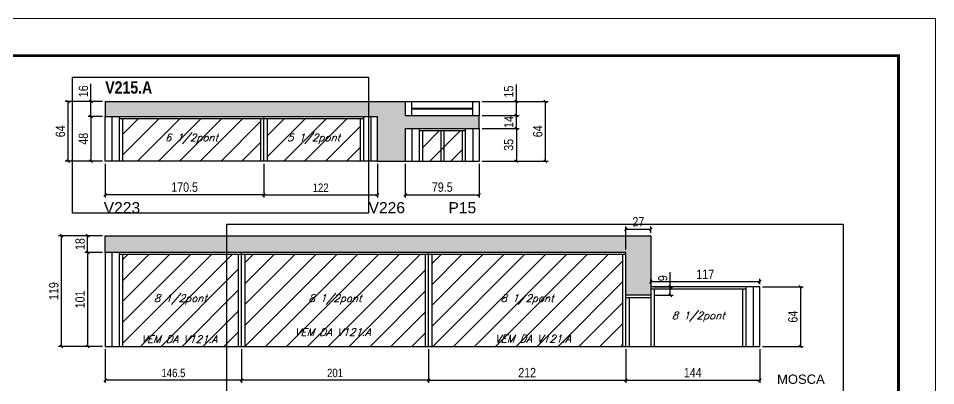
# Model space of a CAD drawing. Extents: x 2603 to 22413, y 1253 to 30260.
# Drawn here: x 7870 to 8856, y 24880 to 25275 of the extents above; entities that cross this region are included whole.
import ezdxf

# ---------------------------------------------------------------- set-up
doc = ezdxf.new("R2010")
doc.units = 0
doc.linetypes.add('DASHED', pattern=[0.75, 0.5, -0.25])
for name, color, linetype in [('5', 5, 'Continuous'), ('COTA', 241, 'Continuous'), ('NOMENCLATURA', 7, 'Continuous'), ('Painéis', 200, 'Continuous'), ('SARR_2.2x7', 40, 'Continuous'), ('SARR_3.5x7', 81, 'Continuous'), ('texto', 7, 'Continuous')]:
    doc.layers.add(name, color=color, linetype=linetype)
for name, color, linetype, lineweight in [('CARIMBO', 255, 'Continuous', 9), ('Folhas', 255, 'Continuous', 9), ('Hachura', 251, 'Continuous', 9), ('SARRAFO DE PRESSAO', 251, 'DASHED', 9)]:
    doc.layers.add(name, color=color, linetype=linetype, lineweight=lineweight)
doc.styles.add('ARIAL', font='arial.ttf')
doc.styles.add('COTA TECNICA', font='techl___.ttf', dxfattribs={"height": 10})
doc.styles.add('COTA TECNICA-50', font='techl___.ttf', dxfattribs={"height": 9})
doc.styles.add('Romans', font='romans.shx')
doc.styles.get("Standard").update_dxf_attribs({"font": 'arial.ttf'})
doc.styles.add('TECNICA', font='techb___.ttf', dxfattribs={"height": 10})
doc.dimstyles.new('COTA PAINEL-50', dxfattribs={"dimtxt": 9, "dimasz": 3, "dimexe": 3, "dimexo": 3, "dimgap": 3, "dimtad": 1, "dimdec": 1, "dimzin": 12, "dimdsep": 46, "dimtxsty": 'COTA TECNICA-50', "dimblk1": 'OBLIQUE', "dimblk2": 'OBLIQUE', "dimsah": 1, "dimcen": 0.9, "dimclrd": 4, "dimclre": 4, "dimclrt": 240, "dimadec": 1, "dimazin": 3, "dimtfac": 1, "dimtdec": 1, "dimtmove": 0, "dimatfit": 3, "dimfxl": 1, "dimtolj": 1, "dimtzin": 12, "dimarcsym": 0})
doc.dimstyles.new('PAINEL', dxfattribs={"dimtxt": 10, "dimasz": 3, "dimexe": 3, "dimexo": 3, "dimgap": 3, "dimtad": 1, "dimdec": 1, "dimzin": 12, "dimdsep": 46, "dimtxsty": 'COTA TECNICA', "dimblk1": 'OBLIQUE', "dimblk2": 'OBLIQUE', "dimsah": 1, "dimcen": 0.9, "dimclrd": 4, "dimclre": 4, "dimclrt": 240, "dimadec": 1, "dimazin": 3, "dimtfac": 1, "dimtdec": 1, "dimtmove": 0, "dimatfit": 3, "dimfxl": 1, "dimtolj": 1, "dimtzin": 12, "dimarcsym": 0})
pattern_1 = [(45, (-126418.031, -5371.03), (-11.2253202, 11.2253202), [])]

# ---------------------------------------------------------------- blocks, each defined once
blk = doc.blocks.new('9999999999')
at = {"layer": 'Folhas'}
blk.add_lwpolyline([(98138.98, 34190.21), (99623.98, 34190.21), (99623.98, 35240.21), (98138.98, 35240.21)], close=True, dxfattribs=at)
at = {"layer": 'Folhas', "color": 30, "const_width": 3}
blk.add_lwpolyline([(98213.98, 34230.21), (99583.98, 34230.21), (99583.98, 35200.21), (98213.98, 35200.21)], close=True, dxfattribs=at)
blk = doc.blocks.new('_Oblique')
at = {"color": 0, "linetype": 'ByBlock', "lineweight": -2}
blk.add_line((-0.5, -0.5), (0.5, 0.5), dxfattribs=at)
blk = doc.blocks.new('*D497')
at = {"layer": 'COTA', "color": 4, "linetype": 'ByBlock', "lineweight": -2, "transparency": 16777216}
for p, q in [((8134.35, 25118.53), (8134.35, 25082.44)), ((8256.35, 25118.53), (8256.35, 25082.44)), ((8134.35, 25085.44), (8256.35, 25085.44))]:
    blk.add_line(p, q, dxfattribs=at)
at = {"layer": 'Defpoints', "color": 0, "linetype": 'ByBlock', "transparency": 16777216}
for p in [(8134.35, 25121.53), (8256.35, 25121.53), (8256.35, 25085.44)]:
    blk.add_point(p, dxfattribs=at)
at = {"layer": 'COTA', "color": 4, "linetype": 'ByBlock', "lineweight": -2, "transparency": 16777216, "xscale": 3, "yscale": 3, "zscale": 3, "rotation": 180}
blk.add_blockref('_Oblique', (8134.35, 25085.44), dxfattribs=at)
at = {"layer": 'COTA', "color": 4, "linetype": 'ByBlock', "lineweight": -2, "transparency": 16777216, "xscale": 3, "yscale": 3, "zscale": 3}
blk.add_blockref('_Oblique', (8256.35, 25085.44), dxfattribs=at)
at = {"layer": 'COTA', "color": 240, "linetype": 'ByBlock', "transparency": 16777216, "insert": (8195.35, 25092.99), "char_height": 9, "attachment_point": 5, "style": 'COTA TECNICA-50'}
blk.add_mtext('\\A1;122', dxfattribs=at)
blk = doc.blocks.new('*D2688')
at = {"layer": 'COTA', "color": 4, "linetype": 'ByBlock', "lineweight": -2, "transparency": 16777216}
for p, q in [((7963.85, 25118.53), (7963.85, 25082.44)), ((8134.35, 25118.53), (8134.35, 25082.44)), ((8134.35, 25085.44), (7963.85, 25085.44))]:
    blk.add_line(p, q, dxfattribs=at)
at = {"layer": 'Defpoints', "color": 0, "linetype": 'ByBlock', "transparency": 16777216}
for p in [(7963.85, 25121.53), (8134.35, 25121.53), (7963.85, 25085.44)]:
    blk.add_point(p, dxfattribs=at)
at = {"layer": 'COTA', "color": 4, "linetype": 'ByBlock', "lineweight": -2, "transparency": 16777216, "xscale": 3, "yscale": 3, "zscale": 3, "rotation": 180}
blk.add_blockref('_Oblique', (7963.85, 25085.44), dxfattribs=at)
at = {"layer": 'COTA', "color": 4, "linetype": 'ByBlock', "lineweight": -2, "transparency": 16777216, "xscale": 3, "yscale": 3, "zscale": 3}
blk.add_blockref('_Oblique', (8134.35, 25085.44), dxfattribs=at)
at = {"layer": 'COTA', "color": 240, "linetype": 'ByBlock', "transparency": 16777216, "insert": (8049.1, 25093.55), "char_height": 10, "attachment_point": 5, "style": 'COTA TECNICA'}
blk.add_mtext('\\A1;170.5', dxfattribs=at)
blk = doc.blocks.new('*D2689')
at = {"layer": 'COTA', "color": 4, "linetype": 'ByBlock', "lineweight": -2, "transparency": 16777216}
for p, q in [((7960.85, 25185.53), (7920.76, 25185.53)), ((7923.76, 25121.53), (7923.76, 25185.53)), ((7960.85, 25121.53), (7920.76, 25121.53))]:
    blk.add_line(p, q, dxfattribs=at)
at = {"layer": 'Defpoints', "color": 0, "linetype": 'ByBlock', "transparency": 16777216}
for p in [(7923.76, 25185.53), (7963.85, 25185.53), (7963.85, 25121.53)]:
    blk.add_point(p, dxfattribs=at)
at = {"layer": 'COTA', "color": 4, "linetype": 'ByBlock', "lineweight": -2, "transparency": 16777216, "xscale": 3, "yscale": 3, "zscale": 3}
for p, rotation in [((7923.76, 25185.53), 90), ((7923.76, 25121.53), 270)]:
    blk.add_blockref('_Oblique', p, dxfattribs=dict(at, rotation=rotation))
at = {"layer": 'COTA', "color": 240, "linetype": 'ByBlock', "transparency": 16777216, "insert": (7915.66, 25153.53), "char_height": 10, "attachment_point": 5, "rotation": 90, "style": 'COTA TECNICA'}
blk.add_mtext('\\A1;64', dxfattribs=at)
blk = doc.blocks.new('*D2690')
at = {"layer": 'COTA', "color": 4, "linetype": 'ByBlock', "lineweight": -2, "transparency": 16777216}
for p, q in [((7960.85, 25169.53), (7945.43, 25169.53)), ((7948.43, 25169.53), (7948.43, 25121.53)), ((7960.85, 25121.53), (7945.43, 25121.53))]:
    blk.add_line(p, q, dxfattribs=at)
at = {"layer": 'Defpoints', "color": 0, "linetype": 'ByBlock', "transparency": 16777216}
for p in [(7963.85, 25169.53), (7948.43, 25121.53), (7963.85, 25121.53)]:
    blk.add_point(p, dxfattribs=at)
at = {"layer": 'COTA', "color": 4, "linetype": 'ByBlock', "lineweight": -2, "transparency": 16777216, "xscale": 3, "yscale": 3, "zscale": 3}
for p, rotation in [((7948.43, 25169.53), 90), ((7948.43, 25121.53), 270)]:
    blk.add_blockref('_Oblique', p, dxfattribs=dict(at, rotation=rotation))
at = {"layer": 'COTA', "color": 240, "linetype": 'ByBlock', "transparency": 16777216, "insert": (7940.34, 25145.53), "char_height": 10, "attachment_point": 5, "rotation": 90, "style": 'COTA TECNICA'}
blk.add_mtext('\\A1;48', dxfattribs=at)
blk = doc.blocks.new('*D2691')
at = {"layer": 'COTA', "color": 4, "linetype": 'ByBlock', "lineweight": -2, "transparency": 16777216}
for p, q in [((7948.43, 25185.53), (7948.43, 25204.54)), ((7960.85, 25185.53), (7945.43, 25185.53)), ((7948.43, 25169.53), (7948.43, 25185.53)), ((7960.85, 25169.53), (7945.43, 25169.53))]:
    blk.add_line(p, q, dxfattribs=at)
at = {"layer": 'Defpoints', "color": 0, "linetype": 'ByBlock', "transparency": 16777216}
for p in [(7948.43, 25185.53), (7963.85, 25185.53), (7963.85, 25169.53)]:
    blk.add_point(p, dxfattribs=at)
at = {"layer": 'COTA', "color": 4, "linetype": 'ByBlock', "lineweight": -2, "transparency": 16777216, "xscale": 3, "yscale": 3, "zscale": 3}
for p, rotation in [((7948.43, 25185.53), 90), ((7948.43, 25169.53), 270)]:
    blk.add_blockref('_Oblique', p, dxfattribs=dict(at, rotation=rotation))
at = {"layer": 'COTA', "color": 240, "linetype": 'ByBlock', "transparency": 16777216, "insert": (7940.33, 25196.53), "char_height": 10, "attachment_point": 5, "rotation": 90, "style": 'COTA TECNICA'}
blk.add_mtext('\\A1;16', dxfattribs=at)
blk = doc.blocks.new('*D2692')
at = {"layer": 'COTA', "color": 4, "linetype": 'ByBlock', "lineweight": -2, "transparency": 16777216}
for p, q in [((8286.35, 25118.53), (8286.35, 25082.44)), ((8365.85, 25118.53), (8365.85, 25082.44)), ((8286.35, 25085.44), (8365.85, 25085.44))]:
    blk.add_line(p, q, dxfattribs=at)
at = {"layer": 'Defpoints', "color": 0, "linetype": 'ByBlock', "transparency": 16777216}
for p in [(8286.35, 25121.53), (8365.85, 25121.53), (8365.85, 25085.44)]:
    blk.add_point(p, dxfattribs=at)
at = {"layer": 'COTA', "color": 4, "linetype": 'ByBlock', "lineweight": -2, "transparency": 16777216, "xscale": 3, "yscale": 3, "zscale": 3, "rotation": 180}
blk.add_blockref('_Oblique', (8286.35, 25085.44), dxfattribs=at)
at = {"layer": 'COTA', "color": 4, "linetype": 'ByBlock', "lineweight": -2, "transparency": 16777216, "xscale": 3, "yscale": 3, "zscale": 3}
blk.add_blockref('_Oblique', (8365.85, 25085.44), dxfattribs=at)
at = {"layer": 'COTA', "color": 240, "linetype": 'ByBlock', "transparency": 16777216, "insert": (8326.1, 25093.58), "char_height": 10, "attachment_point": 5, "style": 'COTA TECNICA'}
blk.add_mtext('\\A1;79.5', dxfattribs=at)
blk = doc.blocks.new('*D498')
at = {"layer": 'COTA', "color": 4, "linetype": 'ByBlock', "lineweight": -2, "transparency": 16777216}
for p, q in [((8110.35, 24919.45), (8110.35, 24883.36)), ((8311.35, 24919.45), (8311.35, 24883.36)), ((8311.35, 24886.36), (8110.35, 24886.36))]:
    blk.add_line(p, q, dxfattribs=at)
at = {"layer": 'Defpoints', "color": 0, "linetype": 'ByBlock', "transparency": 16777216}
for p in [(8110.35, 24922.45), (8311.35, 24922.45), (8110.35, 24886.36)]:
    blk.add_point(p, dxfattribs=at)
at = {"layer": 'COTA', "color": 4, "linetype": 'ByBlock', "lineweight": -2, "transparency": 16777216, "xscale": 3, "yscale": 3, "zscale": 3, "rotation": 180}
blk.add_blockref('_Oblique', (8110.35, 24886.36), dxfattribs=at)
at = {"layer": 'COTA', "color": 4, "linetype": 'ByBlock', "lineweight": -2, "transparency": 16777216, "xscale": 3, "yscale": 3, "zscale": 3}
blk.add_blockref('_Oblique', (8311.35, 24886.36), dxfattribs=at)
at = {"layer": 'COTA', "color": 240, "linetype": 'ByBlock', "transparency": 16777216, "insert": (8210.85, 24893.95), "char_height": 9, "attachment_point": 5, "style": 'COTA TECNICA-50'}
blk.add_mtext('\\A1;201', dxfattribs=at)
blk = doc.blocks.new('*D2693')
at = {"layer": 'COTA', "color": 4, "linetype": 'ByBlock', "lineweight": -2, "transparency": 16777216}
for p, q in [((7963.85, 24919.45), (7963.85, 24883.36)), ((8110.35, 24919.45), (8110.35, 24883.36)), ((8110.35, 24886.36), (7963.85, 24886.36))]:
    blk.add_line(p, q, dxfattribs=at)
at = {"layer": 'Defpoints', "color": 0, "linetype": 'ByBlock', "transparency": 16777216}
for p in [(7963.85, 24922.45), (8110.35, 24922.45), (7963.85, 24886.36)]:
    blk.add_point(p, dxfattribs=at)
at = {"layer": 'COTA', "color": 4, "linetype": 'ByBlock', "lineweight": -2, "transparency": 16777216, "xscale": 3, "yscale": 3, "zscale": 3, "rotation": 180}
blk.add_blockref('_Oblique', (7963.85, 24886.36), dxfattribs=at)
at = {"layer": 'COTA', "color": 4, "linetype": 'ByBlock', "lineweight": -2, "transparency": 16777216, "xscale": 3, "yscale": 3, "zscale": 3}
blk.add_blockref('_Oblique', (8110.35, 24886.36), dxfattribs=at)
at = {"layer": 'COTA', "color": 240, "linetype": 'ByBlock', "transparency": 16777216, "insert": (8037.1, 24893.96), "char_height": 9, "attachment_point": 5, "style": 'COTA TECNICA-50'}
blk.add_mtext('\\A1;146.5', dxfattribs=at)
blk = doc.blocks.new('*D2694')
at = {"layer": 'COTA', "color": 4, "linetype": 'ByBlock', "lineweight": -2, "transparency": 16777216}
for p, q in [((8311.35, 24919.45), (8311.35, 24883.36)), ((8523.35, 24919.45), (8523.35, 24883.36)), ((8311.35, 24886.36), (8523.35, 24886.36))]:
    blk.add_line(p, q, dxfattribs=at)
at = {"layer": 'Defpoints', "color": 0, "linetype": 'ByBlock', "transparency": 16777216}
for p in [(8311.35, 24922.45), (8523.35, 24922.45), (8523.35, 24886.36)]:
    blk.add_point(p, dxfattribs=at)
at = {"layer": 'COTA', "color": 4, "linetype": 'ByBlock', "lineweight": -2, "transparency": 16777216, "xscale": 3, "yscale": 3, "zscale": 3, "rotation": 180}
blk.add_blockref('_Oblique', (8311.35, 24886.36), dxfattribs=at)
at = {"layer": 'COTA', "color": 4, "linetype": 'ByBlock', "lineweight": -2, "transparency": 16777216, "xscale": 3, "yscale": 3, "zscale": 3}
blk.add_blockref('_Oblique', (8523.35, 24886.36), dxfattribs=at)
at = {"layer": 'COTA', "color": 240, "linetype": 'ByBlock', "transparency": 16777216, "insert": (8417.35, 24894.42), "char_height": 10, "attachment_point": 5, "style": 'COTA TECNICA'}
blk.add_mtext('\\A1;212', dxfattribs=at)
blk = doc.blocks.new('*D2730')
at = {"layer": 'COTA', "color": 4, "linetype": 'ByBlock', "lineweight": -2, "transparency": 16777216}
for p, q in [((8368.85, 25156.53), (8408.71, 25156.53)), ((8405.71, 25156.53), (8405.71, 25121.53)), ((8368.85, 25121.53), (8408.71, 25121.53))]:
    blk.add_line(p, q, dxfattribs=at)
at = {"layer": 'Defpoints', "color": 0, "linetype": 'ByBlock', "transparency": 16777216}
for p in [(8365.85, 25156.53), (8365.85, 25121.53), (8405.71, 25121.53)]:
    blk.add_point(p, dxfattribs=at)
at = {"layer": 'COTA', "color": 4, "linetype": 'ByBlock', "lineweight": -2, "transparency": 16777216, "xscale": 3, "yscale": 3, "zscale": 3}
for p, rotation in [((8405.71, 25156.53), 90), ((8405.71, 25121.53), 270)]:
    blk.add_blockref('_Oblique', p, dxfattribs=dict(at, rotation=rotation))
at = {"layer": 'COTA', "color": 240, "linetype": 'ByBlock', "transparency": 16777216, "insert": (8397.49, 25139.03), "char_height": 10, "attachment_point": 5, "rotation": 90, "style": 'COTA TECNICA'}
blk.add_mtext('\\A1;35', dxfattribs=at)
blk = doc.blocks.new('*D2731')
at = {"layer": 'COTA', "color": 4, "linetype": 'ByBlock', "lineweight": -2, "transparency": 16777216}
for p, q in [((8368.85, 25170.53), (8408.71, 25170.53)), ((8405.71, 25156.53), (8405.71, 25170.53)), ((8368.85, 25156.53), (8408.71, 25156.53))]:
    blk.add_line(p, q, dxfattribs=at)
at = {"layer": 'Defpoints', "color": 0, "linetype": 'ByBlock', "transparency": 16777216}
for p in [(8365.85, 25170.53), (8405.71, 25170.53), (8365.85, 25156.53)]:
    blk.add_point(p, dxfattribs=at)
at = {"layer": 'COTA', "color": 4, "linetype": 'ByBlock', "lineweight": -2, "transparency": 16777216, "xscale": 3, "yscale": 3, "zscale": 3}
for p, rotation in [((8405.71, 25170.53), 90), ((8405.71, 25156.53), 270)]:
    blk.add_blockref('_Oblique', p, dxfattribs=dict(at, rotation=rotation))
at = {"layer": 'COTA', "color": 240, "linetype": 'ByBlock', "transparency": 16777216, "insert": (8397.64, 25163.53), "char_height": 10, "attachment_point": 5, "rotation": 90, "style": 'COTA TECNICA'}
blk.add_mtext('\\A1;14', dxfattribs=at)
blk = doc.blocks.new('*D2732')
at = {"layer": 'COTA', "color": 4, "linetype": 'ByBlock', "lineweight": -2, "transparency": 16777216}
for p, q in [((8405.71, 25185.53), (8405.71, 25203.9)), ((8368.85, 25185.53), (8408.71, 25185.53)), ((8405.71, 25170.53), (8405.71, 25185.53)), ((8368.85, 25170.53), (8408.71, 25170.53))]:
    blk.add_line(p, q, dxfattribs=at)
at = {"layer": 'Defpoints', "color": 0, "linetype": 'ByBlock', "transparency": 16777216}
for p in [(8365.85, 25185.53), (8405.71, 25185.53), (8365.85, 25170.53)]:
    blk.add_point(p, dxfattribs=at)
at = {"layer": 'COTA', "color": 4, "linetype": 'ByBlock', "lineweight": -2, "transparency": 16777216, "xscale": 3, "yscale": 3, "zscale": 3}
for p, rotation in [((8405.71, 25185.53), 90), ((8405.71, 25170.53), 270)]:
    blk.add_blockref('_Oblique', p, dxfattribs=dict(at, rotation=rotation))
at = {"layer": 'COTA', "color": 240, "linetype": 'ByBlock', "transparency": 16777216, "insert": (8397.6, 25196.21), "char_height": 10, "attachment_point": 5, "rotation": 90, "style": 'COTA TECNICA'}
blk.add_mtext('\\A1;15', dxfattribs=at)
blk = doc.blocks.new('*D2733')
at = {"layer": 'COTA', "color": 4, "linetype": 'ByBlock', "lineweight": -2, "transparency": 16777216}
for p, q in [((8368.85, 25185.53), (8439.89, 25185.53)), ((8436.89, 25121.53), (8436.89, 25185.53)), ((8368.85, 25121.53), (8439.89, 25121.53))]:
    blk.add_line(p, q, dxfattribs=at)
at = {"layer": 'Defpoints', "color": 0, "linetype": 'ByBlock', "transparency": 16777216}
for p in [(8365.85, 25185.53), (8436.89, 25185.53), (8365.85, 25121.53)]:
    blk.add_point(p, dxfattribs=at)
at = {"layer": 'COTA', "color": 4, "linetype": 'ByBlock', "lineweight": -2, "transparency": 16777216, "xscale": 3, "yscale": 3, "zscale": 3}
for p, rotation in [((8436.89, 25185.53), 90), ((8436.89, 25121.53), 270)]:
    blk.add_blockref('_Oblique', p, dxfattribs=dict(at, rotation=rotation))
at = {"layer": 'COTA', "color": 240, "linetype": 'ByBlock', "transparency": 16777216, "insert": (8428.79, 25153.53), "char_height": 10, "attachment_point": 5, "rotation": 90, "style": 'COTA TECNICA'}
blk.add_mtext('\\A1;64', dxfattribs=at)
blk = doc.blocks.new('*D2734')
at = {"layer": 'COTA', "color": 4, "linetype": 'ByBlock', "lineweight": -2, "transparency": 16777216}
for p, q in [((8523.35, 24919.45), (8523.35, 24883.36)), ((8667.35, 24919.45), (8667.35, 24883.36)), ((8523.35, 24886.36), (8667.35, 24886.36))]:
    blk.add_line(p, q, dxfattribs=at)
at = {"layer": 'Defpoints', "color": 0, "linetype": 'ByBlock', "transparency": 16777216}
for p in [(8523.35, 24922.45), (8667.35, 24922.45), (8667.35, 24886.36)]:
    blk.add_point(p, dxfattribs=at)
at = {"layer": 'COTA', "color": 4, "linetype": 'ByBlock', "lineweight": -2, "transparency": 16777216, "xscale": 3, "yscale": 3, "zscale": 3, "rotation": 180}
blk.add_blockref('_Oblique', (8523.35, 24886.36), dxfattribs=at)
at = {"layer": 'COTA', "color": 4, "linetype": 'ByBlock', "lineweight": -2, "transparency": 16777216, "xscale": 3, "yscale": 3, "zscale": 3}
blk.add_blockref('_Oblique', (8667.35, 24886.36), dxfattribs=at)
at = {"layer": 'COTA', "color": 240, "linetype": 'ByBlock', "transparency": 16777216, "insert": (8595.35, 24894.43), "char_height": 10, "attachment_point": 5, "style": 'COTA TECNICA'}
blk.add_mtext('\\A1;144', dxfattribs=at)
blk = doc.blocks.new('*D2735')
at = {"layer": 'COTA', "color": 4, "linetype": 'ByBlock', "lineweight": -2, "transparency": 16777216}
for p, q in [((8670.35, 24986.45), (8714.17, 24986.45)), ((8711.17, 24986.45), (8711.17, 24922.45)), ((8670.35, 24922.45), (8714.17, 24922.45))]:
    blk.add_line(p, q, dxfattribs=at)
at = {"layer": 'Defpoints', "color": 0, "linetype": 'ByBlock', "transparency": 16777216}
for p in [(8667.35, 24986.45), (8667.35, 24922.45), (8711.17, 24922.45)]:
    blk.add_point(p, dxfattribs=at)
at = {"layer": 'COTA', "color": 4, "linetype": 'ByBlock', "lineweight": -2, "transparency": 16777216, "xscale": 3, "yscale": 3, "zscale": 3}
for p, rotation in [((8711.17, 24986.45), 90), ((8711.17, 24922.45), 270)]:
    blk.add_blockref('_Oblique', p, dxfattribs=dict(at, rotation=rotation))
at = {"layer": 'COTA', "color": 240, "linetype": 'ByBlock', "transparency": 16777216, "insert": (8703.07, 24954.45), "char_height": 10, "attachment_point": 5, "rotation": 90, "style": 'COTA TECNICA'}
blk.add_mtext('\\A1;64', dxfattribs=at)
blk = doc.blocks.new('*D2736')
at = {"layer": 'COTA', "color": 4, "linetype": 'ByBlock', "lineweight": -2, "transparency": 16777216}
for p, q in [((8523.35, 25026.45), (8523.35, 25051.33)), ((8523.35, 25048.33), (8550.35, 25048.33)), ((8550.35, 25044.45), (8550.35, 25051.33))]:
    blk.add_line(p, q, dxfattribs=at)
at = {"layer": 'Defpoints', "color": 0, "linetype": 'ByBlock', "transparency": 16777216}
for p in [(8550.35, 25048.33), (8550.35, 25041.45), (8523.35, 25023.45)]:
    blk.add_point(p, dxfattribs=at)
at = {"layer": 'COTA', "color": 4, "linetype": 'ByBlock', "lineweight": -2, "transparency": 16777216, "xscale": 3, "yscale": 3, "zscale": 3, "rotation": 180}
blk.add_blockref('_Oblique', (8523.35, 25048.33), dxfattribs=at)
at = {"layer": 'COTA', "color": 4, "linetype": 'ByBlock', "lineweight": -2, "transparency": 16777216, "xscale": 3, "yscale": 3, "zscale": 3}
blk.add_blockref('_Oblique', (8550.35, 25048.33), dxfattribs=at)
at = {"layer": 'COTA', "color": 240, "linetype": 'ByBlock', "transparency": 16777216, "insert": (8536.85, 25056.4), "char_height": 10, "attachment_point": 5, "style": 'COTA TECNICA'}
blk.add_mtext('\\A1;27', dxfattribs=at)
blk = doc.blocks.new('*D2737')
at = {"layer": 'COTA', "color": 4, "linetype": 'ByBlock', "lineweight": -2, "transparency": 16777216}
for p, q in [((8571.22, 24986.45), (8571.22, 25002.12)), ((8553.35, 24986.45), (8574.22, 24986.45)), ((8571.22, 24977.45), (8571.22, 24986.45)), ((8553.35, 24977.45), (8574.22, 24977.45))]:
    blk.add_line(p, q, dxfattribs=at)
at = {"layer": 'Defpoints', "color": 0, "linetype": 'ByBlock', "transparency": 16777216}
for p in [(8550.35, 24986.45), (8571.22, 24986.45), (8550.35, 24977.45)]:
    blk.add_point(p, dxfattribs=at)
at = {"layer": 'COTA', "color": 4, "linetype": 'ByBlock', "lineweight": -2, "transparency": 16777216, "xscale": 3, "yscale": 3, "zscale": 3}
for p, rotation in [((8571.22, 24986.45), 90), ((8571.22, 24977.45), 270)]:
    blk.add_blockref('_Oblique', p, dxfattribs=dict(at, rotation=rotation))
at = {"layer": 'COTA', "color": 240, "linetype": 'ByBlock', "transparency": 16777216, "insert": (8563.13, 24995.78), "char_height": 10, "attachment_point": 5, "rotation": 90, "style": 'COTA TECNICA'}
blk.add_mtext('\\A1;9', dxfattribs=at)
blk = doc.blocks.new('*D2738')
at = {"layer": 'COTA', "color": 4, "linetype": 'ByBlock', "lineweight": -2, "transparency": 16777216}
for p, q in [((7960.85, 25023.45), (7941.84, 25023.45)), ((7944.84, 25023.45), (7944.84, 24922.45)), ((7960.85, 24922.45), (7941.84, 24922.45))]:
    blk.add_line(p, q, dxfattribs=at)
at = {"layer": 'Defpoints', "color": 0, "linetype": 'ByBlock', "transparency": 16777216}
for p in [(7963.85, 25023.45), (7944.84, 24922.45), (7963.85, 24922.45)]:
    blk.add_point(p, dxfattribs=at)
at = {"layer": 'COTA', "color": 4, "linetype": 'ByBlock', "lineweight": -2, "transparency": 16777216, "xscale": 3, "yscale": 3, "zscale": 3}
for p, rotation in [((7944.84, 25023.45), 90), ((7944.84, 24922.45), 270)]:
    blk.add_blockref('_Oblique', p, dxfattribs=dict(at, rotation=rotation))
at = {"layer": 'COTA', "color": 240, "linetype": 'ByBlock', "transparency": 16777216, "insert": (7936.74, 24972.95), "char_height": 10, "attachment_point": 5, "rotation": 90, "style": 'COTA TECNICA'}
blk.add_mtext('\\A1;101', dxfattribs=at)
blk = doc.blocks.new('*D2739')
at = {"layer": 'COTA', "color": 4, "linetype": 'ByBlock', "lineweight": -2, "transparency": 16777216}
for p, q in [((7960.85, 25041.45), (7941.84, 25041.45)), ((7944.84, 25023.45), (7944.84, 25041.45)), ((7960.85, 25023.45), (7941.84, 25023.45))]:
    blk.add_line(p, q, dxfattribs=at)
at = {"layer": 'Defpoints', "color": 0, "linetype": 'ByBlock', "transparency": 16777216}
for p in [(7944.84, 25041.45), (7963.85, 25041.45), (7963.85, 25023.45)]:
    blk.add_point(p, dxfattribs=at)
at = {"layer": 'COTA', "color": 4, "linetype": 'ByBlock', "lineweight": -2, "transparency": 16777216, "xscale": 3, "yscale": 3, "zscale": 3}
for p, rotation in [((7944.84, 25041.45), 90), ((7944.84, 25023.45), 270)]:
    blk.add_blockref('_Oblique', p, dxfattribs=dict(at, rotation=rotation))
at = {"layer": 'COTA', "color": 240, "linetype": 'ByBlock', "transparency": 16777216, "insert": (7936.75, 25032.45), "char_height": 10, "attachment_point": 5, "rotation": 90, "style": 'COTA TECNICA'}
blk.add_mtext('\\A1;18', dxfattribs=at)
blk = doc.blocks.new('*D2740')
at = {"layer": 'COTA', "color": 4, "linetype": 'ByBlock', "lineweight": -2, "transparency": 16777216}
for p, q in [((7960.85, 25041.45), (7913.66, 25041.45)), ((7916.66, 24922.45), (7916.66, 25041.45)), ((7960.85, 24922.45), (7913.66, 24922.45))]:
    blk.add_line(p, q, dxfattribs=at)
at = {"layer": 'Defpoints', "color": 0, "linetype": 'ByBlock', "transparency": 16777216}
for p in [(7916.66, 25041.45), (7963.85, 25041.45), (7963.85, 24922.45)]:
    blk.add_point(p, dxfattribs=at)
at = {"layer": 'COTA', "color": 4, "linetype": 'ByBlock', "lineweight": -2, "transparency": 16777216, "xscale": 3, "yscale": 3, "zscale": 3}
for p, rotation in [((7916.66, 25041.45), 90), ((7916.66, 24922.45), 270)]:
    blk.add_blockref('_Oblique', p, dxfattribs=dict(at, rotation=rotation))
at = {"layer": 'COTA', "color": 240, "linetype": 'ByBlock', "transparency": 16777216, "insert": (7908.57, 24981.95), "char_height": 10, "attachment_point": 5, "rotation": 90, "style": 'COTA TECNICA'}
blk.add_mtext('\\A1;119', dxfattribs=at)
blk = doc.blocks.new('*D1274')
at = {"layer": 'COTA', "color": 4, "linetype": 'ByBlock', "lineweight": -2, "transparency": 16777216}
for p, q in [((8550.35, 24989.45), (8550.35, 24995.02)), ((8667.35, 24992.02), (8550.35, 24992.02)), ((8667.35, 24989.45), (8667.35, 24995.02))]:
    blk.add_line(p, q, dxfattribs=at)
at = {"layer": 'Defpoints', "color": 0, "linetype": 'ByBlock', "transparency": 16777216}
for p in [(8550.35, 24992.02), (8550.35, 24986.45), (8667.35, 24986.45)]:
    blk.add_point(p, dxfattribs=at)
at = {"layer": 'COTA', "color": 4, "linetype": 'ByBlock', "lineweight": -2, "transparency": 16777216, "xscale": 3, "yscale": 3, "zscale": 3, "rotation": 180}
blk.add_blockref('_Oblique', (8550.35, 24992.02), dxfattribs=at)
at = {"layer": 'COTA', "color": 4, "linetype": 'ByBlock', "lineweight": -2, "transparency": 16777216, "xscale": 3, "yscale": 3, "zscale": 3}
blk.add_blockref('_Oblique', (8667.35, 24992.02), dxfattribs=at)
at = {"layer": 'COTA', "color": 240, "linetype": 'ByBlock', "transparency": 16777216, "insert": (8608.85, 25000.09), "char_height": 10, "attachment_point": 5, "style": 'COTA TECNICA'}
blk.add_mtext('\\A1;117', dxfattribs=at)

msp = doc.modelspace()

# ---------------------------------------------------------------- hatches: boundary and pattern name
at = {"layer": 'COTA', "linetype": 'ByBlock'}
h = msp.add_hatch(dxfattribs=at)
h.set_pattern_fill('AR-CONC', color=256, scale=0.03)
h.set_pattern_definition([(50, (-126379.1736, -5360.843), (5.46554007, -0.47817257), [0.5715, -6.2865]), (355, (-126379.1736, -5360.843), (-1.05730264, 5.73170536), [0.4572, -5.02921753]), (100.4514447, (-126378.718, -5360.883), (4.40823741, 5.25353256), [0.48570026, -5.34270734]), (46.1842, (-126379.1736, -5359.319), (8.13237123, -1.26126984), [0.85725, -9.42975]), (96.6355576, (-126378.496, -5359.424), (7.122124, 7.42278374), [0.7285507, -8.01406824]), (351.184151, (-126379.1736, -5359.319), (7.122124, 7.42278374), [0.685799, -7.54379196]), (21, (-126378.4116, -5359.7), (4.54843174, -3.06795595), [0.5715, -6.2865]), (326, (-126378.4116, -5359.7), (1.85406085, 5.52563898), [0.4572, -5.0292]), (71.451445, (-126378.0325, -5359.9556), (6.40249258, 2.45768307), [0.48570026, -5.34269813]), (37.5, (-126379.1736, -5360.8429), (0.092658098, 2.536651166), [0, -4.96824, 0, -5.1054, 0, -5.04825]), (7.5, (-126379.1736, -5360.843), (2.004589875, 3.005417245), [0, -2.91084, 0, -4.85394, 0, -1.92405]), (327.5, (-126380.8728, -5360.8429), (4.067717855, -0.17186232), [0, -1.905, 0, -5.9436, 0, -7.8867]), (317.5, (-126381.6348, -5360.843), (4.44387544, 0.76279473), [0, -2.4765, 0, -3.94716, 0, -5.6007])])
h.paths.add_polyline_path([(8256.35, 25121.53), (8286.35, 25121.53), (8286.35, 25156.53), (8365.85, 25156.53), (8365.85, 25170.53), (8286.35, 25170.53), (8286.35, 25185.53), (7963.85, 25185.53), (7963.85, 25169.53), (8256.35, 25169.53)])
h = msp.add_hatch(dxfattribs=at)
h.set_pattern_fill('AR-CONC', color=256, scale=0.03)
h.set_pattern_definition([(50, (-126418.0314, -5371.0305), (5.46554007, -0.47817257), [0.5715, -6.2865]), (355, (-126418.0314, -5371.0305), (-1.05730264, 5.73170536), [0.4572, -5.02921753]), (100.4514447, (-126417.576, -5371.0704), (4.40823741, 5.25353256), [0.48570026, -5.34270734]), (46.1842, (-126418.0314, -5369.5065), (8.13237123, -1.26126984), [0.85725, -9.42975]), (96.6355576, (-126417.354, -5369.612), (7.122124, 7.42278374), [0.7285507, -8.01406824]), (351.184151, (-126418.031, -5369.5065), (7.122124, 7.42278374), [0.685799, -7.54379196]), (21, (-126417.2694, -5369.8875), (4.54843174, -3.06795595), [0.5715, -6.2865]), (326, (-126417.2694, -5369.8875), (1.85406085, 5.52563898), [0.4572, -5.0292]), (71.451445, (-126416.8904, -5370.143), (6.40249258, 2.45768307), [0.48570026, -5.34269813]), (37.5, (-126418.0314, -5371.0305), (0.092658098, 2.536651166), [0, -4.96824, 0, -5.1054, 0, -5.04825]), (7.5, (-126418.0314, -5371.0305), (2.004589875, 3.005417245), [0, -2.91084, 0, -4.85394, 0, -1.92405]), (327.5, (-126419.7307, -5371.0305), (4.067717855, -0.17186232), [0, -1.905, 0, -5.9436, 0, -7.8867]), (317.5, (-126420.4927, -5371.0305), (4.44387544, 0.76279473), [0, -2.4765, 0, -3.94716, 0, -5.6007])])
h.paths.add_polyline_path([(8523.35, 24977.45), (8550.35, 24977.45), (8550.35, 24986.45), (8550.35, 25041.45), (7963.85, 25041.45), (7963.85, 25023.45), (8523.35, 25023.45)])
at = {"layer": 'Hachura', "linetype": 'ByBlock'}
h = msp.add_hatch(dxfattribs=at)
h.set_pattern_fill('ANSI31', color=256, scale=5)
h.set_pattern_definition(pattern_1)
h.paths.add_polyline_path([(8130.85, 25167.33), (7982.35, 25167.33), (7982.35, 25121.53), (8130.85, 25121.53)])
h.paths.add_polyline_path([(8137.85, 25167.33), (8137.85, 25121.53), (8237.85, 25121.53), (8237.85, 25167.33)])
h.paths.add_polyline_path([(8324.41, 25154.33), (8304.85, 25154.33), (8304.85, 25121.53), (8324.41, 25121.53)])
h.paths.add_polyline_path([(8347.35, 25154.33), (8327.91, 25154.33), (8327.91, 25121.53), (8347.35, 25121.53)])
h.paths.add_polyline_path([(8324.41, 25121.53), (8327.91, 25121.53), (8327.91, 25154.33), (8324.41, 25154.33)])
h = msp.add_hatch(dxfattribs=at)
h.set_pattern_fill('ANSI31', color=256, scale=5)
h.set_pattern_definition(pattern_1)
h.paths.add_polyline_path([(7982.35, 25021.25), (7982.35, 24922.45), (8106.85, 24922.45), (8106.85, 25021.25)])
h.paths.add_polyline_path([(8113.85, 25021.25), (8113.85, 24922.45), (8307.85, 24922.45), (8307.85, 25021.25)])
h.paths.add_polyline_path([(8314.85, 25021.25), (8314.85, 24922.45), (8519.85, 24922.45), (8519.85, 25021.25)])

# ---------------------------------------------------------------- linework, layer by layer
at = {"layer": 'COTA', "linetype": 'ByBlock'}
for p, q in [((7963.85, 25185.53), (7963.85, 25169.53)), ((7963.85, 25185.53), (8286.35, 25185.53)), ((8365.85, 25156.53), (8365.85, 25170.53)), ((8256.35, 25121.53), (8286.35, 25121.53)), ((7963.85, 25023.45), (7963.85, 25041.45)), ((7963.85, 25041.45), (8550.35, 25041.45)), ((8550.35, 25041.45), (8550.35, 24986.45)), ((8550.35, 24977.45), (8550.35, 24922.45))]:
    msp.add_line(p, q, dxfattribs=at)
for points in [[(7928.74, 25211.72), (8246.88, 25211.72), (8246.88, 25065.54), (7928.74, 25065.54)], [(8094.52, 25053.73), (8757.16, 25053.73), (8757.16, 24852.84), (8094.52, 24852.84)]]:
    msp.add_lwpolyline(points, close=True, dxfattribs=at)
at = {"layer": 'Painéis', "linetype": 'Continuous'}
for p, q in [((8286.35, 25185.53), (8286.35, 25170.53)), ((8286.35, 25185.53), (8365.85, 25185.53)), ((8365.85, 25185.53), (8365.85, 25170.53)), ((7963.85, 25121.53), (7963.85, 25169.53)), ((7963.85, 25169.53), (8256.35, 25169.53)), ((8134.35, 25121.53), (8134.35, 25169.53)), ((8256.35, 25121.53), (8256.35, 25169.53)), ((8286.35, 25170.53), (8365.85, 25170.53)), ((8286.35, 25156.53), (8286.35, 25121.53)), ((8286.35, 25156.53), (8365.85, 25156.53)), ((8365.85, 25156.53), (8365.85, 25121.53)), ((8256.35, 25121.53), (7963.85, 25121.53)), ((8286.35, 25121.53), (8365.85, 25121.53)), ((7963.85, 25023.45), (7963.85, 24922.45)), ((8523.35, 25023.45), (7963.85, 25023.45)), ((8110.35, 24922.45), (8110.35, 25023.45)), ((8311.35, 24922.45), (8311.35, 25023.45)), ((8523.35, 24922.45), (8523.35, 25023.45)), ((8550.35, 24986.45), (8550.35, 24977.45)), ((8667.35, 24986.45), (8550.35, 24986.45)), ((8667.35, 24922.45), (8667.35, 24986.45)), ((8550.35, 24977.45), (8523.35, 24977.45)), ((7963.85, 24922.45), (8667.35, 24922.45))]:
    msp.add_line(p, q, dxfattribs=at)
at = {"layer": 'SARR_2.2x7', "linetype": 'Continuous'}
for p, q in [((8293.35, 25170.53), (8293.35, 25185.53)), ((8358.85, 25170.53), (8358.85, 25185.53)), ((8293.35, 25178.53), (8358.85, 25178.53)), ((8293.35, 25177.53), (8358.85, 25177.53)), ((7970.85, 25169.53), (7970.85, 25121.53)), ((7978.85, 25167.33), (8134.35, 25167.33)), ((8134.35, 25167.33), (8241.35, 25167.33)), ((8249.35, 25169.53), (8249.35, 25121.53)), ((8293.35, 25156.53), (8293.35, 25121.53)), ((8358.85, 25156.53), (8358.85, 25121.53)), ((8301.35, 25154.33), (8350.85, 25154.33)), ((7970.85, 25023.45), (7970.85, 24922.45)), ((8110.35, 25021.25), (7978.85, 25021.25)), ((8311.35, 25021.25), (8110.35, 25021.25)), ((8523.35, 25021.25), (8311.35, 25021.25)), ((8550.35, 24984.25), (8652.35, 24984.25)), ((8660.35, 24986.45), (8660.35, 24922.45)), ((8523.35, 24975.25), (8550.35, 24975.25))]:
    msp.add_line(p, q, dxfattribs=at)
at = {"layer": 'SARR_3.5x7'}
for p, q in [((7978.85, 25169.53), (7978.85, 25121.53)), ((7982.35, 25167.33), (7982.35, 25121.53)), ((8130.85, 25167.33), (8130.85, 25121.53)), ((8137.85, 25167.33), (8137.85, 25121.53)), ((8237.85, 25167.33), (8237.85, 25121.53)), ((8241.35, 25169.53), (8241.35, 25121.53)), ((8301.35, 25156.53), (8301.35, 25121.53)), ((8350.85, 25156.53), (8350.85, 25121.53)), ((8304.85, 25154.33), (8304.85, 25121.53)), ((8324.41, 25154.33), (8324.41, 25121.53)), ((8327.91, 25154.33), (8327.91, 25121.53)), ((8347.35, 25154.33), (8347.35, 25121.53)), ((7978.85, 25023.45), (7978.85, 24922.45)), ((7982.35, 25021.25), (7982.35, 24922.45)), ((8106.85, 25021.25), (8106.85, 24922.45)), ((8113.85, 25021.25), (8113.85, 24922.45)), ((8307.85, 25021.25), (8307.85, 24922.45)), ((8314.85, 25021.25), (8314.85, 24922.45)), ((8519.85, 25021.25), (8519.85, 24922.45)), ((8553.85, 24984.25), (8553.85, 24922.45)), ((8648.85, 24984.25), (8648.85, 24922.45)), ((8652.35, 24986.45), (8652.35, 24922.45)), ((8526.85, 24975.25), (8526.85, 24922.45))]:
    msp.add_line(p, q, dxfattribs=at)

# ---------------------------------------------------------------- block references
at = {"layer": 'SARRAFO DE PRESSAO', "color": 6, "linetype": 'ByBlock'}
msp.add_blockref('9999999999', (-90767.51, -9965.33), dxfattribs=at)

# ---------------------------------------------------------------- texts
at = {"layer": '5', "linetype": 'Continuous'}
for s, p in [('V223', (7962.19, 25065.54)), ('V226', (8246.88, 25065.54)), ('P15', (8332.73, 25065.54))]:
    msp.add_text(s, height=12, rotation=0.00004, dxfattribs=at).set_placement(p)
at = {"layer": 'CARIMBO', "style": 'ARIAL'}
msp.add_text('MOSCA', height=10, dxfattribs=at).set_placement((8686, 24882.32))
at = {"layer": 'NOMENCLATURA', "style": 'TECNICA'}
msp.add_text('V215.A', height=13.2, dxfattribs=at).set_placement((7963.85, 25194.04))
at = {"layer": 'texto', "color": 2, "char_height": 8, "attachment_point": 5, "style": 'Romans'}
for s, insert in [('{\\Q19;\\C256;6 1/2pont}', (8056.6, 25145.53)), ('{\\Q19;\\C256;5 1/2pont}', (8187.85, 25145.53)), ('{\\Q19;\\C256;8 1/2pont}', (8044.6, 24972.95)), ('{\\Q19;\\C256;8 1/2pont}', (8210.85, 24972.95)), ('{\\Q19;\\C256;8 1/2pont}', (8417.35, 24972.95)), ('{\\Q19;\\C256;8 1/2pont}', (8601.35, 24954.45)), ('{\\Q19;\\C256;VEM DA V121.A}', (8208.3, 24937.8)), ('{\\Q19;\\C256;VEM DA V121.A}', (8043.3, 24930.4)), ('{\\Q19;\\C256;VEM DA V121.A}', (8423.55, 24930.86))]:
    msp.add_mtext(s, dxfattribs=dict(at, insert=insert))

# ---------------------------------------------------------------- dimensions: what is measured, and where the dimension line sits
at = {"layer": 'COTA', "linetype": 'ByBlock'}
for base, p1, p2, angle, picture, middle in [((7948.43, 25185.53), (7963.85, 25169.53), (7963.85, 25185.53), 90, '*D2691', (7940.33, 25196.53)), ((8405.71, 25185.53), (8365.85, 25170.53), (8365.85, 25185.53), 90, '*D2732', (8397.6, 25196.21)), ((7923.76, 25185.53), (7963.85, 25121.53), (7963.85, 25185.53), 90, '*D2689', (7915.66, 25153.53)), ((8436.89, 25185.53), (8365.85, 25121.53), (8365.85, 25185.53), 90, '*D2733', (8428.79, 25153.53)), ((7948.43, 25121.53), (7963.85, 25169.53), (7963.85, 25121.53), 90, '*D2690', (7940.34, 25145.53)), ((8405.71, 25121.53), (8365.85, 25156.53), (8365.85, 25121.53), 90, '*D2730', (8397.49, 25139.03)), ((7963.85, 25085.44), (8134.35, 25121.53), (7963.85, 25121.53), 180, '*D2688', (8049.1, 25093.55)), ((7916.66, 25041.45), (7963.85, 24922.45), (7963.85, 25041.45), 90, '*D2740', (7908.57, 24981.95)), ((7944.84, 25041.45), (7963.85, 25023.45), (7963.85, 25041.45), 90, '*D2739', (7936.75, 25032.45)), ((7944.84, 24922.45), (7963.85, 25023.45), (7963.85, 24922.45), 90, '*D2738', (7936.74, 24972.95)), ((8571.22, 24986.45), (8550.35, 24977.45), (8550.35, 24986.45), 90, '*D2737', (8563.13, 24995.78)), ((8711.17, 24922.45), (8667.35, 24986.45), (8667.35, 24922.45), 90, '*D2735', (8703.07, 24954.45))]:
    dim = msp.add_linear_dim(base=base, p1=p1, p2=p2, angle=angle, dimstyle='PAINEL', dxfattribs=at)
    dim.commit()
    dim.dimension.update_dxf_attribs({"geometry": picture, "text_midpoint": middle})
dim = msp.add_linear_dim(base=(8405.71, 25170.53), p1=(8365.85, 25156.53), p2=(8365.85, 25170.53), angle=90, dimstyle='PAINEL', dxfattribs=at)
dim.commit()
dim.dimension.update_dxf_attribs({"geometry": '*D2731', "text_midpoint": (8405.71, 25163.53), "dimtype": 160})
for base, p1, p2, picture, middle in [((8256.35, 25085.44), (8134.35, 25121.53), (8256.35, 25121.53), '*D497', (8195.35, 25092.99)), ((7963.85, 24886.36), (8110.35, 24922.45), (7963.85, 24922.45), '*D2693', (8037.1, 24893.96))]:
    dim = msp.add_linear_dim(base=base, p1=p1, p2=p2, angle=180, dimstyle='COTA PAINEL-50', override={"dimarcsym": 1}, dxfattribs=at)
    dim.commit()
    dim.dimension.update_dxf_attribs({"geometry": picture, "text_midpoint": middle})
for base, p1, p2, picture, middle in [((8365.85, 25085.44), (8286.35, 25121.53), (8365.85, 25121.53), '*D2692', (8326.1, 25093.58)), ((8550.35, 25048.33), (8523.35, 25023.45), (8550.35, 25041.45), '*D2736', (8536.85, 25056.4)), ((8550.35, 24992.02), (8667.35, 24986.45), (8550.35, 24986.45), '*D1274', (8608.85, 25000.09)), ((8523.35, 24886.36), (8311.35, 24922.45), (8523.35, 24922.45), '*D2694', (8417.35, 24894.42)), ((8667.35, 24886.36), (8523.35, 24922.45), (8667.35, 24922.45), '*D2734', (8595.35, 24894.43))]:
    dim = msp.add_linear_dim(base=base, p1=p1, p2=p2, dimstyle='PAINEL', dxfattribs=at)
    dim.commit()
    dim.dimension.update_dxf_attribs({"geometry": picture, "text_midpoint": middle})
dim = msp.add_linear_dim(base=(8110.35, 24886.36), p1=(8311.35, 24922.45), p2=(8110.35, 24922.45), dimstyle='COTA PAINEL-50', override={"dimarcsym": 1}, dxfattribs=at)
dim.commit()
dim.dimension.update_dxf_attribs({"geometry": '*D498', "text_midpoint": (8210.85, 24893.95)})

doc.saveas('drawing.dxf')
